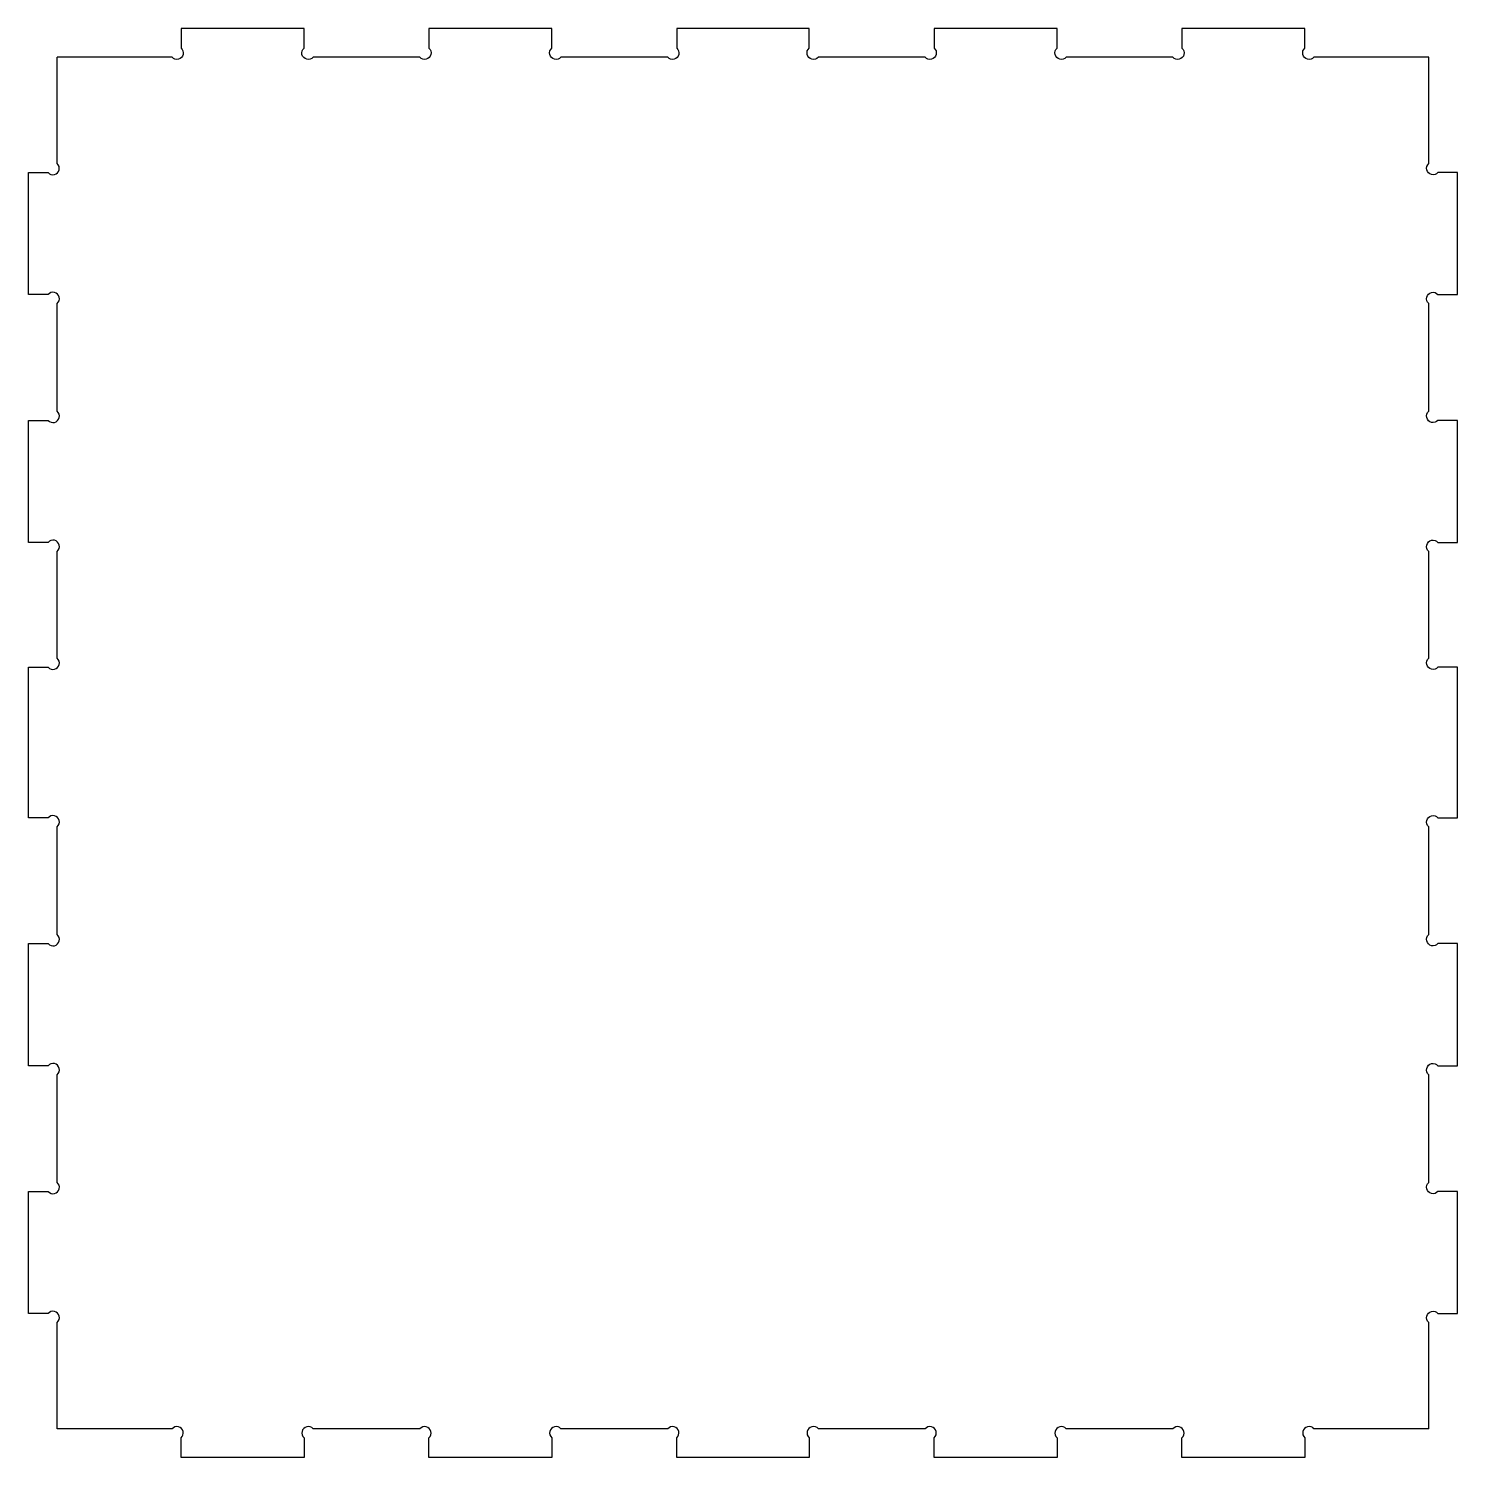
# Model space of a CAD drawing. Header units: inches. Extents: x 374 to 674, y 171 to 471.
import ezdxf

# ---------------------------------------------------------------- set-up
doc = ezdxf.new("R2010")
doc.units = ezdxf.units.IN
doc.header["$MEASUREMENT"] = 0
doc.layers.add('CUT', color=7, linetype='Continuous')

msp = doc.modelspace()

# ---------------------------------------------------------------- linework, layer by layer
at = {"layer": 'CUT', "color": 4}
for points in [[(667.54, 464.7), (643.45, 464.7, -1.074656), (641.54, 466.61), (641.54, 470.7), (615.74, 470.7), (615.74, 466.61, -1.074656), (613.84, 464.7), (591.45, 464.7, -1.074656), (589.54, 466.61), (589.54, 470.7), (563.74, 470.7), (563.74, 466.61, -1.074656), (561.84, 464.7), (539.45, 464.7, -1.074656), (537.54, 466.61), (537.54, 470.7), (509.74, 470.7), (509.74, 466.61, -1.074656), (507.84, 464.7), (485.45, 464.7, -1.074656), (483.54, 466.61), (483.54, 470.7), (457.74, 470.7), (457.74, 466.61, -1.074656), (455.84, 464.7), (433.45, 464.7, -1.074656), (431.54, 466.61), (431.54, 470.7), (405.74, 470.7), (405.74, 466.61, -1.073432), (403.84, 464.7), (379.74, 464.7)], [(379.74, 176.9), (379.74, 199.2, 1.074656), (377.84, 201.1), (373.74, 201.1), (373.74, 226.7), (377.84, 226.7, 1.073432), (379.74, 228.61), (379.74, 251.2, 1.074656), (377.84, 253.1), (373.74, 253.1), (373.74, 278.7), (377.84, 278.7, 1.073432), (379.74, 280.61), (379.74, 303.2, 1.074656), (377.84, 305.1), (373.74, 305.1), (373.74, 336.7), (377.84, 336.7, 1.073432), (379.74, 338.61), (379.74, 361, 1.074656), (377.84, 362.9), (373.74, 362.9), (373.74, 388.5), (377.84, 388.5, 1.073432), (379.74, 390.41), (379.74, 413, 1.074656), (377.84, 414.9), (373.74, 414.9), (373.74, 440.5), (377.84, 440.5, 1.074161), (379.74, 442.37), (379.74, 464.7)], [(667.54, 176.9), (667.54, 199.2, -1.074656), (669.45, 201.1), (673.54, 201.1), (673.54, 226.7), (669.45, 226.7, -1.073432), (667.54, 228.61), (667.54, 251.2, -1.074656), (669.45, 253.1), (673.54, 253.1), (673.54, 278.7), (669.45, 278.7, -1.073432), (667.54, 280.61), (667.54, 303.2, -1.074656), (669.45, 305.1), (673.54, 305.1), (673.54, 336.7), (669.45, 336.7, -1.073432), (667.54, 338.61), (667.54, 361, -1.074656), (669.45, 362.9), (673.54, 362.9), (673.54, 388.5), (669.45, 388.5, -1.073432), (667.54, 390.41), (667.54, 413, -1.074656), (669.45, 414.9), (673.54, 414.9), (673.54, 440.5), (669.45, 440.5, -1.074161), (667.54, 442.37), (667.54, 464.7)], [(667.54, 176.9), (643.45, 176.9, 1.074656), (641.54, 175), (641.54, 170.9), (615.74, 170.9), (615.74, 175, 1.074656), (613.84, 176.9), (591.45, 176.9, 1.074656), (589.54, 175), (589.54, 170.9), (563.74, 170.9), (563.74, 175, 1.074656), (561.84, 176.9), (539.45, 176.9, 1.074656), (537.54, 175), (537.54, 170.9), (509.74, 170.9), (509.74, 175, 1.074656), (507.84, 176.9), (485.45, 176.9, 1.074656), (483.54, 175), (483.54, 170.9), (457.74, 170.9), (457.74, 175, 1.074656), (455.84, 176.9), (433.45, 176.9, 1.074656), (431.54, 175), (431.54, 170.9), (405.74, 170.9), (405.74, 174.99, 1.073432), (403.84, 176.9), (379.74, 176.9)]]:
    msp.add_lwpolyline(points, format="xyb", dxfattribs=at)

doc.saveas('drawing.dxf')
